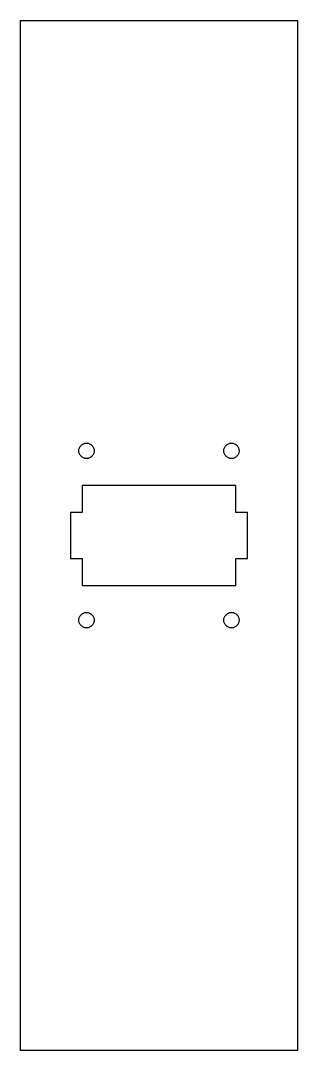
# Model space of a CAD drawing. Header units: millimetres. Extents: x 7 to 43, y 6 to 140.
import ezdxf

# ---------------------------------------------------------------- set-up
doc = ezdxf.new("R2010")
doc.units = ezdxf.units.MM
doc.layers.get('0').update_dxf_attribs({"linetype": 'CONTINUOUS'})

msp = doc.modelspace()

# ---------------------------------------------------------------- linework, layer by layer
for points in [[(42.82, 6.2), (6.82, 6.2), (6.82, 140), (42.82, 140)], [(14.82, 66.6), (34.82, 66.6), (34.82, 70.1), (36.32, 70.1), (36.32, 76.1), (34.82, 76.1), (34.82, 79.6), (14.82, 79.6), (14.82, 76.1), (13.32, 76.1), (13.32, 70.1), (14.82, 70.1)]]:
    msp.add_lwpolyline(points, close=True)
for centre in [(15.39, 84.1), (34.24, 84.1), (15.39, 62.1), (34.24, 62.1)]:
    msp.add_circle(centre, 1)

doc.saveas('drawing.dxf')
